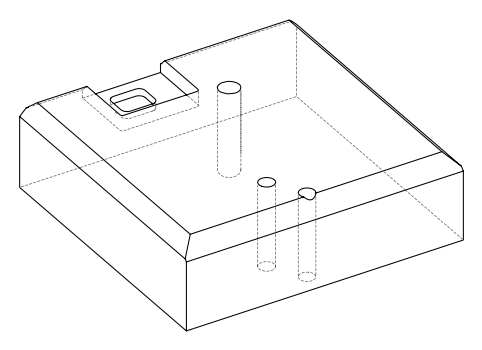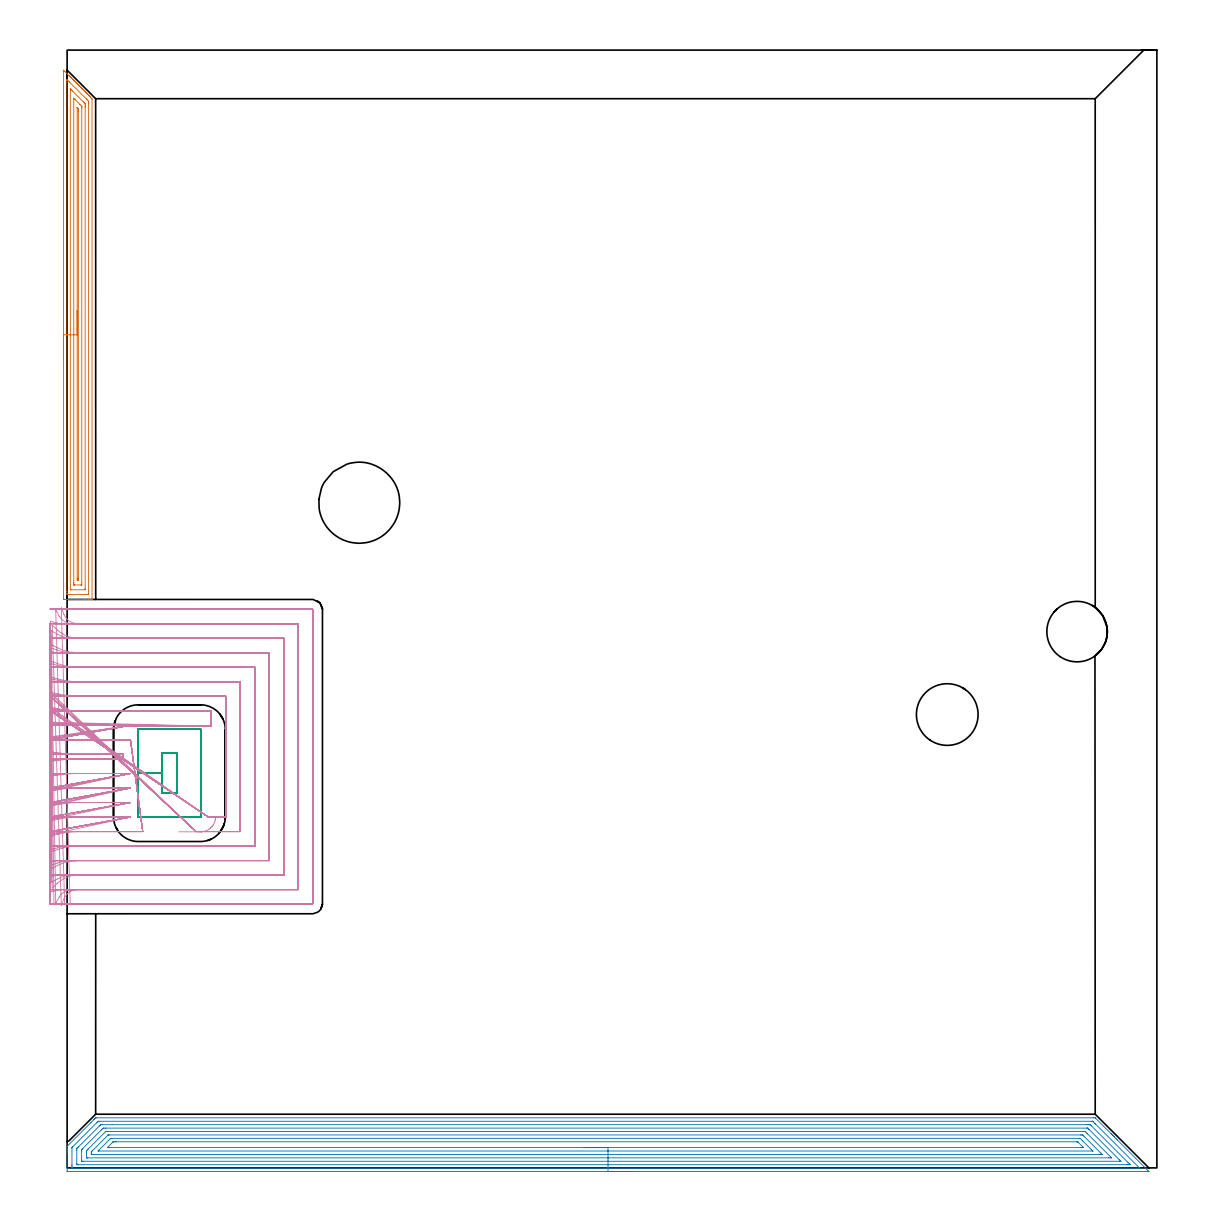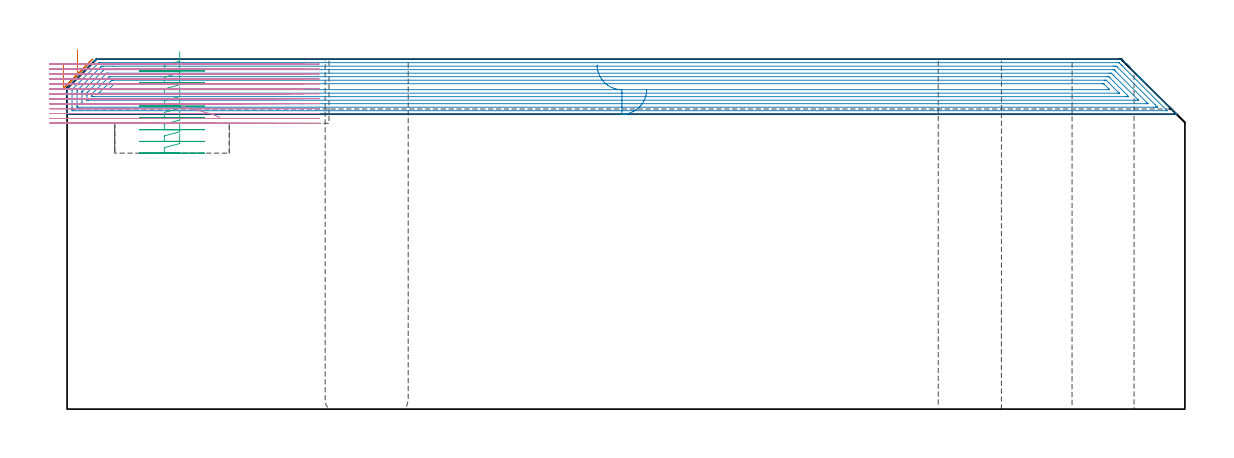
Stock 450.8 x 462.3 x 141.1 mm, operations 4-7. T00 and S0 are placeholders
(PLAN: 18 operations, 12 tool changes, 213.6 min)
(1 AREA_MILL | FG_CHAMFER_SURFACE | UGT0205_001 | 3.74 min | 7455 mm3)
(2 AREA_MILL_1 | FG_CHAMFER_SURFACE_1 | UGT0205_001 | 27.84 min | 90632 mm3)
(3 AREA_MILL_2 | FG_CHAMFER_SURFACE_2 | UGT0205_001 | 35.61 min | 146767 mm3)
(4 AREA_MILL_3 | FG_CHAMFER_SURFACE_3 | UGT0205_001 | 8.71 min | 15145 mm3)
(5 AREA_MILL_4 | FG_CHAMFER_SURFACE_4 | UGT0205_001 | 28.14 min | 105794 mm3)
(6 MILL_RECTANGULAR_POCKET | POCKET_RECTANGULAR_STRAIGHT | UGT0201_104 | Follow Part, ap 5, ae 75% | 3.88 min | 95609 mm3)
(7 MILL_SLOT | SLOT_PARTIAL_RECTANGULAR | NXT0201_009 | Follow Part, ap 2, ae 75% | 92.59 min | 289108 mm3)
(8 MILL_THROUGH_HOLE_FROM_SOLID_MATERIAL | STEP1HOLE_1 | NXT0201_007 | Circular | 9.18 min | 123884 mm3)
(9 SPOT_DRILL | STEP1HOLE | NXT0321_9005460120000 | 0.05 min | 303 mm3)
(10 SPOT_DRILL_1 | STEP1HOLE_2 | NXT0321_9005460120000 | 0.05 min | 55 mm3)
(11 DRILL_BLIND_HOLE_INTO_CENTER | STEP1HOLE | NXT0301_037 | 0.05 min | 269 mm3)
(12 GUN_DRILL_THROUGH_HOLE | STEP1HOLE | UGT0307_002 | 0.63 min | 3651 mm3)
(13 SPADE_DRILL_TO_ENLARGE_THROUGH_HOLE | STEP1HOLE | UGT0306_006 | 0.59 min | 22459 mm3)
(14 DRILL_TO_ENLARGE_THROUGH_HOLE | STEP1HOLE | UGT0301_386 | 0.61 min | 45428 mm3)
(15 DRILL_BLIND_HOLE_INTO_CENTER_1 | STEP1HOLE_2 | NXT0301_037 | 0.05 min | 233 mm3)
(16 GUN_DRILL_THROUGH_HOLE_1 | STEP1HOLE_2 | UGT0307_002 | 0.63 min | 3688 mm3)
(17 SPADE_DRILL_TO_ENLARGE_THROUGH_HOLE_1 | STEP1HOLE_2 | UGT0306_006 | 0.59 min | 22457 mm3)
(18 DRILL_TO_ENLARGE_THROUGH_HOLE_1 | STEP1HOLE_2 | UGT0301_059 | 0.61 min | 42487 mm3)
(TOOL UGT0205_001 | Chamfer Mill 20 x 3 x 45 deg. | D20 FL50 Z2)
(TOOL UGT0201_104 | End Mill 20 mm | D20 FL22 Z2)
(TOOL NXT0201_009 | ENDMILL 8mm [2P460-0800-NA 1630] | D8 FL26 Z6)
(TOOL NXT0201_007 | ENDMILL 25mm [R216.25-25050GCK54P 1620] | D25 R3 FL54 Z5)
(TOOL NXT0321_9005460120000 | NC Spot Drill, 142deg, 12mm, Carbide, Uncoated | D12 PA142 FL30 Z2)
(TOOL NXT0301_037 | Carbide Drill 6.6mm [860.1-0660-033A1-MM 2214] | D6.6 PA140 FL53 Z2)
(TOOL UGT0307_002 | Gun Drill 6 mm | D6 PA130 FL24 Z1)
(TOOL UGT0306_006 | Spade Drill 15.5mm | D15.5 PA132 FL10 Z2)
(TOOL UGT0301_386 | Twist Drill 25.5 mm | D25.5 PA118 FL165 Z2)
(TOOL UGT0301_059 | Twist Drill 25 mm | D25 PA118 FL160 Z2)
(OP 4 AREA_MILL_3)
G17 G21 G94 G90
T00 M6
G54
G17 G0 G90 X-1.5 Y334.55 S1061 M3
G43 Z151.1 H0
Z139.3
G94 G1 Y334.588 Z138.428 F250.
Y334.702 Z137.564
Y334.891 Z136.712
Y335.153 Z135.88
Y335.487 Z135.074
Y335.89 Z134.3
Y336.358 Z133.564
Y336.89 Z132.872
Y337.479 Z132.229
Y338.122 Z131.64
Y338.814 Z131.109
Y339.55 Z130.64
Y340.324 Z130.237
Y341.13 Z129.903
Y341.962 Z129.641
Y342.813 Z129.452
Y343.678 Z129.338
Y344.55 Z129.3
Y453.775
X-1.497 Y453.993
X-1.491 Z129.306
X-1.051 Y453.551 Z129.749
X-0.937 Y453.438 Z129.861
X0.798 Y451.702 Z131.597
X0.842 Y451.659 Z131.639
X0.887 Y451.614 Z131.686
X1.094 Y451.407 Z131.893
X1.139 Y451.363 Z131.936
X1.184 Y451.316 Z131.983
X1.389 Y451.111 Z132.188
X1.435 Y451.066 Z132.232
X1.482 Y451.019 Z132.281
X1.685 Y450.816 Z132.484
X1.732 Y450.77 Z132.529
X1.779 Y450.721 Z132.578
X1.98 Y450.52 Z132.779
X2.028 Y450.473 Z132.825
X2.076 Y450.424 Z132.875
X2.276 Y450.225 Z133.075
X2.325 Y450.177 Z133.122
X2.374 Y450.127 Z133.173
X2.571 Y449.929 Z133.37
X2.621 Y449.88 Z133.418
X2.671 Y449.829 Z133.47
X2.867 Y449.633 Z133.666
X2.918 Y449.584 Z133.715
X2.969 Y449.532 Z133.768
X3.163 Y449.338 Z133.962
X3.214 Y449.287 Z134.011
X3.266 Y449.234 Z134.065
X3.458 Y449.042 Z134.257
X3.511 Y448.991 Z134.307
X3.563 Y448.937 Z134.362
X3.754 Y448.747 Z134.553
X3.807 Y448.694 Z134.604
X3.861 Y448.64 Z134.66
X4.049 Y448.451 Z134.848
X4.104 Y448.398 Z134.9
X4.158 Y448.342 Z134.957
X4.345 Y448.156 Z135.144
X4.4 Y448.101 Z135.197
X4.456 Y448.045 Z135.255
X4.64 Y447.86 Z135.439
X4.697 Y447.805 Z135.493
X4.753 Y447.747 Z135.552
X4.936 Y447.564 Z135.735
X4.993 Y447.508 Z135.79
X5.05 Y447.45 Z135.849
X5.232 Y447.269 Z136.031
X5.289 Y447.212 Z136.086
X5.348 Y447.153 Z136.147
X5.527 Y446.973 Z136.326
X5.586 Y446.916 Z136.383
X5.645 Y446.855 Z136.444
X5.823 Y446.678 Z136.622
X5.882 Y446.619 Z136.679
X5.943 Y446.558 Z136.742
X6.118 Y446.382 Z136.917
X6.179 Y446.323 Z136.976
X6.24 Y446.26 Z137.039
X6.414 Y446.087 Z137.213
X6.475 Y446.026 Z137.272
X6.537 Y445.963 Z137.336
X6.709 Y445.791 Z137.508
X6.772 Y445.73 Z137.568
X6.835 Y445.666 Z137.634
X7.005 Y445.495 Z137.804
X7.068 Y445.433 Z137.865
X7.132 Y445.368 Z137.931
X7.301 Y445.2 Z138.1
X7.365 Y445.137 Z138.161
X7.43 Y445.071 Z138.229
X7.596 Y444.904 Z138.395
X7.661 Y444.84 Z138.458
X7.727 Y444.773 Z138.526
X7.892 Y444.609 Z138.691
X7.958 Y444.544 Z138.754
X8.024 Y444.476 Z138.823
X8.187 Y444.313 Z138.986
X8.254 Y444.247 Z139.051
X8.322 Y444.179 Z139.121
X8.483 Y444.017 Z139.282
X8.551 Y443.951 Z139.347
X8.619 Y443.881 Z139.418
X8.778 Y443.722 Z139.578
X8.847 Y443.654 Z139.644
X8.916 Y443.584 Z139.716
X9.074 Y443.426 Z139.873
X9.144 Y443.358 Z139.94
X9.214 Y443.286 Z140.013
X9.37 Y443.131 Z140.169
X9.44 Y443.061 Z140.237
X9.511 Y442.989 Z140.31
X9.665 Y442.835 Z140.464
X9.737 Y442.765 Z140.533
X10.229 Y442.271 Z141.028
X10.294 Y442.204 Z141.092
X10.3 Y441.799 Z141.1
Y235.256
X10.297 Y235.11 Z141.088
X10.26 Y235.107 Z141.052
X9.907 Y235.1 Z140.706
X9.469 Z140.268
X8.847 Z139.642
X7.647 Z138.444
X7.068 Z137.862
X-0.937 Y235.101 Z129.861
X-1.173 Y235.103 Z129.624
X-1.492 Y235.108 Z129.306
X-1.494 Y235.143 Z129.304
X-1.499 Y235.702 Z129.301
X-1.5 Y236.267 Z129.3
Y344.55
X-0.086 Z130.714
Y448.976
X-0.082 Y449.829 Z130.718
X-0.08 Y449.862 Z130.72
X-0.047 Y450.085 Z130.753
X0.217 Y449.829 Z131.017
X0.842 Y449.208 Z131.642
X1.113 Y448.937 Z131.913
X7.958 Y442.092 Z138.758
X8.249 Y441.799 Z139.049
X8.847 Y441.191 Z139.647
X8.88 Y440.907 Z139.68
X8.883 Y440.872 Z139.683
X8.886 Y440.015 Z139.686
Y238.34
X8.883 Y237.486 Z139.683
X8.882 Y237.452 Z139.682
X8.847 Y237.11 Z139.647
X8.341 Y237.102 Z139.141
X7.958 Y237.101 Z138.758
X7.453 Y237.1 Z138.253
X0.842 Y237.101 Z131.642
X0.335 Y237.103 Z131.135
X-0.047 Y237.11 Z130.753
X-0.081 Y237.486 Z130.719
X-0.083 Y237.523 Z130.717
X-0.086 Y238.378 Z130.714
Y344.55
X1.328 Z132.128
X1.329 Y445.772 Z132.129
X1.331 Y446.26 Z132.131
X1.338 Z132.138
X1.732 Y445.869 Z132.532
X2.233 Y445.368 Z133.033
X6.693 Y440.907 Z137.493
X7.068 Y440.53 Z137.868
X7.324 Y440.269 Z138.124
X7.45 Y440.139 Z138.25
X7.465 Y440.015 Z138.265
X7.469 Y439.614 Z138.269
X7.471 Y439.123 Z138.271
Y438.719
Y239.759
X7.469 Y239.271 Z138.269
X7.467 Y239.17 Z138.267
X7.465 Y239.124 Z138.265
X7.454 Y239.11 Z138.254
X7.408 Y239.107 Z138.208
X7.237 Y239.101 Z138.037
X1.562 Y239.1 Z132.362
X1.448 Y239.102 Z132.248
X1.358 Y239.107 Z132.158
X1.334 Y239.11 Z132.134
X1.332 Y239.114 Z132.132
X1.33 Y239.136 Z132.13
X1.329 Y239.271 Z132.129
X1.328 Y344.55 Z132.128
X2.743 Z133.543
Y442.118
X2.745 Y442.278 Z133.545
X2.747 Y442.357 Z133.547
X2.749 Y442.383 Z133.549
X2.765 Y442.374 Z133.565
X3.351 Y441.799 Z134.151
X5.289 Y439.862 Z136.089
X6.023 Y439.123 Z136.823
X6.046 Y439.093 Z136.846
X6.05 Y439.073 Z136.85
X6.054 Y439.026 Z136.854
X6.056 Y438.93 Z136.856
X6.057 Y438.738 Z136.857
Y438.353
Y241.947
X6.054 Y241.18 Z136.854
X6.051 Y241.127 Z136.851
X6.049 Y241.11 Z136.849
X6.028 Y241.108 Z136.828
X5.923 Y241.104 Z136.723
X5.712 Y241.101 Z136.512
X3.07 Z133.87
X2.872 Y241.103 Z133.672
X2.774 Y241.107 Z133.574
X2.753 Y241.11 Z133.553
X2.749 Y241.121 Z133.549
X2.748 Y241.158 Z133.548
X2.743 Y241.825 Z133.543
Y241.947
Y344.55
X4.157 Z134.957
Y438.474
X4.158 Y438.509 Z134.958
X4.159 Y438.529 Z134.959
X4.186 Y438.507 Z134.986
X4.329 Y438.371 Z135.129
X4.4 Y438.301 Z135.2
X4.47 Y438.231 Z135.27
X4.54 Y438.153 Z135.34
X4.636 Y438.043 Z135.436
X4.638 Y437.992 Z135.438
X4.642 Y437.339 Z135.442
X4.643 Y437.095 Z135.443
X4.642 Y243.732 Z135.442
X4.641 Y243.49 Z135.441
X4.636 Y243.245 Z135.436
X4.63 Y243.11 Z135.43
X4.557 Y243.107 Z135.357
X4.4 Y243.106 Z135.2
X4.191 Y243.11 Z134.991
X4.164 Y243.117 Z134.964
X4.161 Y243.195 Z134.961
X4.159 Y243.325 Z134.959
X4.157 Y243.976 Z134.957
Y344.55
Y345.422 Z134.995
Y346.286 Z135.109
Y347.138 Z135.298
Y347.97 Z135.56
Y348.776 Z135.894
Y349.55 Z136.297
Y350.286 Z136.765
Y350.978 Z137.296
Y351.621 Z137.886
Y352.21 Z138.529
Y352.741 Z139.221
Y353.21 Z139.957
Y353.613 Z140.731
Y353.947 Z141.537
Y354.209 Z142.369
Y354.398 Z143.22
Y354.512 Z144.085
Y354.55 Z144.957
G0 Z151.1
M5
M2
(OP 5 AREA_MILL_4)
G17 G21 G94 G90
T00 M6
G54
G17 G0 G90 X233.7 Y-1.5 S1061 M3
G43 Z151.1 H0
Z128.9
G94 G1 X233.662 Z128.028 F250.
X233.548 Z127.164
X233.359 Z126.312
X233.097 Z125.48
X232.763 Z124.674
X232.36 Z123.9
X231.891 Z123.164
X231.36 Z122.472
X230.771 Z121.829
X230.128 Z121.24
X229.436 Z120.708
X228.7 Z120.24
X227.926 Z119.837
X227.12 Z119.503
X226.288 Z119.241
X225.436 Z119.052
X224.571 Z118.938
X223.7 Z118.9
X0.628
X0.226 Y-1.497 Z118.902
X0.01 Y-1.492 Z118.906
X0. Y-1.273 Z119.124
Y6.063 Z126.458
Y6.589 Z126.986
Y6.947 Z127.343
Y7.473 Z127.869
Y7.832 Z128.226
Y8.716 Z129.114
X0.002 Y8.891 Z129.288
X0.032 Y8.933 Z129.331
X9.806 Y18.707 Z139.106
X11.014 Y19.916 Z140.313
X11.059 Y19.959 Z140.358
X11.264 Y20.164 Z140.563
X11.309 Y20.21 Z140.607
X11.357 Y20.258 Z140.656
X11.752 Y20.652 Z141.05
X11.765 Y20.665 Z141.059
X11.805 Y20.7 Z141.081
X12.251 Z141.1
X424.42
X425.196 Y20.695 Z141.091
X425.245 Y20.656 Z141.055
X431.744 Y14.157 Z134.555
X431.881 Y14.021 Z134.417
X432.019 Y13.882 Z134.279
X432.181 Y13.72 Z134.118
X432.323 Y13.579 Z133.974
X432.466 Y13.435 Z133.832
X432.619 Y13.283 Z133.68
X432.765 Y13.137 Z133.532
X432.914 Y12.988 Z133.385
X433.056 Y12.845 Z133.243
X433.208 Y12.695 Z133.09
X433.659 Y12.241 Z132.641
X433.957 Y11.944 Z132.343
X434.091 Y11.81 Z132.207
X434.471 Y11.429 Z131.829
X446.912 Y-1.01 Z119.386
X447.308 Y-1.408 Z118.992
X447.368 Y-1.468 Z118.932
X447.398 Y-1.499 Z118.899
X447.368 Y-1.5 Z118.9
X223.7
Y-0.086 Z120.314
X2.375 Y-0.085 Z120.315
X2.018 Y-0.079 Z120.321
X2.01 Y0.036 Z120.436
X2.003 Y0.283 Z120.683
X2.001 Y0.758 Z121.158
X2. Y1.17 Z121.57
Y8.243 Z128.643
X2.002 Y8.361 Z128.761
X2.006 Y8.42 Z128.82
X2.01 Y8.448 Z128.848
X2.027 Y8.467 Z128.867
X2.267 Y8.716 Z129.116
X2.341 Y8.791 Z129.191
X12.251 Y18.701 Z139.101
X12.567 Y19.014 Z139.414
X12.763 Y19.205 Z139.605
X12.833 Y19.272 Z139.672
X12.933 Y19.279 Z139.679
X13.145 Y19.285 Z139.685
X13.186
X423.567 Y19.286 Z139.686
X423.993 Y19.283 Z139.683
X424.099 Y19.281 Z139.681
X424.148 Y19.279 Z139.679
X424.213 Y19.226 Z139.626
X424.42 Y19.027 Z139.427
X425.008 Y18.442 Z138.842
X425.314 Y18.137 Z138.537
X443.195 Y0.254 Z120.654
X443.415 Y0.031 Z120.431
X443.51 Y-0.07 Z120.33
X443.518 Y-0.08 Z120.32
X443.51 Y-0.081 Z120.319
X443.466 Y-0.084 Z120.316
X443.376 Y-0.085 Z120.315
X443.195 Y-0.086 Z120.314
X223.7
Y1.328 Z121.728
X4.521 Y1.329 Z121.729
X4.204 Y1.33 Z121.73
X4.099 Y1.332 Z121.732
X4.023 Y1.335 Z121.735
X4.01 Y1.441 Z121.841
X4.005 Y1.642 Z122.042
X4.001 Y1.844 Z122.244
Y7.148 Z127.548
X4.01 Y7.832 Z128.232
X4.023 Y8.011 Z128.411
X4.204 Y8.202 Z128.602
X4.462 Y8.462 Z128.862
X4.715 Y8.716 Z129.116
X13.353 Y17.353 Z137.753
X13.561 Y17.558 Z137.958
X13.803 Y17.792 Z138.192
X13.886 Y17.864 Z138.264
X14.039 Y17.866 Z138.266
X14.617 Y17.87 Z138.27
X18.681 Y17.871 Z138.271
X421.738
X422.315 Y17.87 Z138.27
X422.632 Y17.868 Z138.268
X422.948 Y17.864 Z138.264
X423.136 Y17.853 Z138.253
X423.526 Y17.475 Z137.875
X438.725 Y2.276 Z122.676
X439.355 Y1.642 Z122.042
X439.619 Y1.372 Z121.772
X439.643 Y1.335 Z121.735
X439.619 Y1.334 Z121.734
X439.041 Y1.33 Z121.73
X438.725 Y1.329 Z121.729
X438.148 Y1.328 Z121.728
X223.7
Y2.743 Z123.143
X6.887
X6.666 Y2.744 Z123.144
X6.128 Y2.75 Z123.15
X6.01 Y2.761 Z123.161
X6.006 Y2.971 Z123.371
X6. Y3.403 Z123.803
Y6.94 Z127.34
X6.004 Y7.386 Z127.786
X6.007 Y7.495 Z127.895
X6.01 Y7.548 Z127.948
X6.038 Y7.579 Z127.979
X6.139 Y7.687 Z128.087
X6.281 Y7.832 Z128.232
X14.139 Y15.69 Z136.09
X14.24 Y15.789 Z136.189
X14.59 Y16.129 Z136.529
X14.933 Y16.45 Z136.85
X15.156 Y16.453 Z136.853
X15.827 Y16.457 Z136.857
X16.046
X421.738
X421.958 Y16.455 Z136.855
X422.04 Y16.453 Z136.853
X422.078 Y16.451 Z136.851
X422.214 Y16.326 Z136.726
X422.496 Y16.052 Z136.452
X422.632 Y15.92 Z136.32
X435.141 Y3.411 Z123.811
X435.575 Y2.97 Z123.37
X435.78 Y2.759 Z123.159
X435.788 Y2.748 Z123.148
X435.778 Y2.747 Z123.147
X435.741 Y2.744 Z123.144
X435.689 Y2.743 Z123.143
X435.149
X223.7
Y4.157 Z124.557
X8.535
X8.256 Y4.159 Z124.559
X8.07 Y4.162 Z124.562
X8.01 Y4.164 Z124.564
X8.007 Y4.173 Z124.573
X8.004 Y4.2 Z124.6
X8.002 Y4.295 Z124.695
X8. Y6.063 Z126.463
X8.003 Y6.728 Z127.128
X8.01 Y6.947 Z127.347
X8.02 Y7.11 Z127.51
X8.125 Y7.22 Z127.62
X8.26 Y7.358 Z127.758
X8.675 Y7.777 Z128.177
X15.827 Y14.929 Z135.329
X15.931 Y15.021 Z135.421
X15.95 Y15.036 Z135.436
X15.97 Y15.039 Z135.439
X16.016 Y15.041 Z135.441
X16.205 Y15.043 Z135.443
X16.582
X419.949
X420.705 Y15.042 Z135.442
X420.843 Y15.04 Z135.44
X420.982 Y15.036 Z135.436
X421.06 Y15.03 Z135.43
X421.104 Y14.99 Z135.39
X421.193 Y14.905 Z135.305
X421.738 Y14.364 Z134.764
X422.081 Y14.021 Z134.421
X431.572 Y4.529 Z124.929
X431.804 Y4.295 Z124.695
X431.879 Y4.215 Z124.615
X431.925 Y4.164 Z124.564
X431.851 Y4.161 Z124.561
X431.711 Y4.158 Z124.558
X431.572 Y4.157 Z124.557
X430.818
X223.7
Y5.571 Z125.971
X10.96
X10.463 Y5.573 Z125.973
X10.06 Y5.577 Z125.977
X10.01 Y5.58 Z125.98
X10.004 Y5.633 Z126.033
X10.002 Y6.063 Z126.463
X10.004 Y6.517 Z126.917
X10.01 Y6.627 Z127.027
X10.027 Y6.667 Z127.067
X10.061 Y6.704 Z127.104
X10.296 Y6.947 Z127.347
X16.722 Y13.373 Z133.773
X16.945 Y13.588 Z133.988
X16.978 Y13.618 Z134.018
X17.02 Y13.622 Z134.022
X17.122 Y13.625 Z134.025
X17.616 Y13.628 Z134.028
X419.055
X419.453 Y13.627 Z134.027
X419.949 Y13.623 Z134.023
X420.015 Y13.622 Z134.022
X420.085 Y13.557 Z133.957
X420.231 Y13.417 Z133.817
X420.515 Y13.137 Z133.537
X427.588 Y6.063 Z126.463
X427.996 Y5.651 Z126.051
X428.061 Y5.58 Z125.98
X427.996 Y5.578 Z125.978
X427.597 Y5.573 Z125.973
X427.102 Y5.572 Z125.972
X426.706 Y5.571 Z125.971
X223.7
Y6.985 Z127.385
X13.106 Y6.986 Z127.386
X12.818 Y6.992 Z127.392
X12.843 Y7.033 Z127.433
X12.947 Y7.144 Z127.544
X13.057 Y7.258 Z127.658
X17.616 Y11.818 Z132.218
X17.835 Y12.035 Z132.435
X17.934 Y12.13 Z132.53
X17.996 Y12.187 Z132.587
X18.032 Y12.208 Z132.608
X18.548 Y12.215 Z132.615
X418.2
X418.627 Y12.213 Z132.613
X418.841 Y12.21 Z132.61
X418.946 Y12.208 Z132.608
X418.997 Y12.194 Z132.594
X419.055 Y12.142 Z132.542
X419.834 Y11.368 Z131.768
X419.949 Y11.254 Z131.654
X423.526 Y7.677 Z128.077
X424.13 Y7.07 Z127.47
X424.201 Y6.996 Z127.396
X424.205 Y6.989 Z127.389
X424.204 Y6.988 Z127.388
X424.18 Y6.986 Z127.386
X424.13
X223.7 Y6.985 Z127.385
Y8.4 Z128.8
X17.616
X17.04 Y8.401 Z128.801
X16.778 Y8.405 Z128.805
X16.722 Y8.407 Z128.807
X16.676 Y8.419 Z128.819
X16.697 Y8.445 Z128.845
X16.722 Y8.473 Z128.873
X18.731 Y10.484 Z130.884
X18.956 Y10.705 Z131.105
X19.023 Y10.768 Z131.168
X19.048 Y10.79 Z131.19
X19.091 Y10.794 Z131.194
X19.404 Y10.797 Z131.197
X19.979 Y10.8 Z131.2
X20.298
X417.267
X417.843 Y10.799 Z131.199
X417.92 Y10.796 Z131.196
X417.937 Y10.794 Z131.194
X417.968 Y10.773 Z131.173
X418.047 Y10.701 Z131.101
X418.161 Y10.592 Z130.992
X420.037 Y8.716 Z129.116
X420.122 Y8.628 Z129.028
X420.283 Y8.458 Z128.858
X420.327 Y8.405 Z128.805
X420.314 Y8.403 Z128.803
X420.267 Y8.401 Z128.801
X419.949 Y8.4 Z128.8
X419.375
X223.7
X222.828 Z128.838
X221.963 Z128.951
X221.112 Z129.14
X220.28 Z129.403
X219.474 Z129.736
X218.7 Z130.139
X217.964 Z130.608
X217.272 Z131.139
X216.629 Z131.728
X216.039 Z132.372
X215.508 Z133.064
X215.04 Z133.8
X214.637 Z134.573
X214.303 Z135.379
X214.041 Z136.211
X213.852 Z137.063
X213.738 Z137.928
X213.7 Z138.8
G0 Z151.1
M5
M2
(OP 6 MILL_RECTANGULAR_POCKET)
G17 G21 G94 G90
T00 M6
G54
G17 G0 G90 X45.4 Y157.073 S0 M3
G43 Z151.1 H0
Z144.1
G94 G1 Y171.5 Z140.234 F250.
X39.2 Z138.573
Y163.25 Z136.362
Y155. F500.
X45.4
Y171.5
X39.2
Y163.25
X29.2
Y145.2
G3 X29.4 Y145. R0.2
G1 X55.2
G3 X55.4 Y145.2 R0.2
G1 Y181.3
G3 X55.2 Y181.5 R0.2
G1 X29.4
G3 X29.2 Y181.3 R0.2
G1 Y163.25
Y162.25
G0 X45.4 Y157.073 Z139.362
G1 Y171.5 Z135.497 F250.
X39.2 Z133.836
Y163.25 Z131.625
Y155. F500.
X45.4
Y171.5
X39.2
Y163.25
X29.2
Y145.2
G3 X29.4 Y145. R0.2
G1 X55.2
G3 X55.4 Y145.2 R0.2
G1 Y181.3
G3 X55.2 Y181.5 R0.2
G1 X29.4
G3 X29.2 Y181.3 R0.2
G1 Y163.25
Y162.25
G0 X45.4 Y157.073 Z134.625
G1 Y171.5 Z130.759 F250.
X39.2 Z129.098
Y163.25 Z126.887
Y155. F500.
X45.4
Y171.5
X39.2
Y163.25
X29.2
Y145.2
G3 X29.4 Y145. R0.2
G1 X55.2
G3 X55.4 Y145.2 R0.2
G1 Y181.3
G3 X55.2 Y181.5 R0.2
G1 X29.4
G3 X29.2 Y181.3 R0.2
G1 Y163.25
Y162.25
G0 X45.4 Y157.073 Z129.887
G1 Y171.5 Z126.022 F250.
X39.2 Z124.361
Y163.25 Z122.15
Y155. F500.
X45.4
Y171.5
X39.2
Y163.25
X29.2
Y145.2
G3 X29.4 Y145. R0.2
G1 X55.2
G3 X55.4 Y145.2 R0.2
G1 Y181.3
G3 X55.2 Y181.5 R0.2
G1 X29.4
G3 X29.2 Y181.3 R0.2
G1 Y163.25
Y162.25
G0 X45.4 Y157.073 Z125.15
G1 Y171.5 Z121.284 F250.
X39.2 Z119.623
Y163.25 Z117.412
Y155. F500.
X45.4
Y171.5
X39.2
Y163.25
X29.2
Y145.2
G3 X29.4 Y145. R0.2
G1 X55.2
G3 X55.4 Y145.2 R0.2
G1 Y181.3
G3 X55.2 Y181.5 R0.2
G1 X29.4
G3 X29.2 Y181.3 R0.2
G1 Y163.25
Y162.25
G0 X45.4 Y157.073 Z120.412
G1 Y171.5 Z116.547 F250.
X39.2 Z114.886
Y163.25 Z112.675
Y155. F500.
X45.4
Y171.5
X39.2
Y163.25
X29.2
Y145.2
G3 X29.4 Y145. R0.2
G1 X55.2
G3 X55.4 Y145.2 R0.2
G1 Y181.3
G3 X55.2 Y181.5 R0.2
G1 X29.4
G3 X29.2 Y181.3 R0.2
G1 Y163.25
Y162.25
G0 X45.4 Y157.073 Z115.675
G1 Y171.5 Z111.809 F250.
X39.2 Z110.148
Y163.25 Z107.937
Y155. F500.
X45.4
Y171.5
X39.2
Y163.25
X29.2
Y145.2
G3 X29.4 Y145. R0.2
G1 X55.2
G3 X55.4 Y145.2 R0.2
G1 Y181.3
G3 X55.2 Y181.5 R0.2
G1 X29.4
G3 X29.2 Y181.3 R0.2
G1 Y163.25
Y162.25
G0 X45.4 Y157.073 Z110.937
G1 Y171.5 Z107.072 F250.
X39.2 Z105.411
Y163.25 Z103.2
Y155. F500.
X45.4
Y171.5
X39.2
Y163.25
X29.2
Y145.2
G3 X29.4 Y145. R0.2
G1 X55.2
G3 X55.4 Y145.2 R0.2
G1 Y181.3
G3 X55.2 Y181.5 R0.2
G1 X29.4
G3 X29.2 Y181.3 R0.2
G1 Y163.25
Y162.25
G0 Z151.1
M5
M2
(OP 7 MILL_SLOT)
G17 G21 G94 G90
T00 M6
G54
G17 G0 G90 X-6.971 Y168.113 S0 M3
G43 Z151.1 H1
Z139.108
G94 G1 X-4. Y168.527 F250.
G2 X4.273 Y169.1 R60. F500.
G1 X23.2
Y171.1
X4.27
G2 X-4. Y171.673 R60.
G1 X-6.971 Y172.086 F250.
X-6.965 Y162.003
X-4. Y162.463
G2 X4.273 Y163.1 R54. F500.
G1 X23.2
X26.2 F250.
X-6.955 Y155.865 F500.
X-4. Y156.382 F250.
G2 X4.273 Y157.1 R48. F500.
G1 X23.2
X26.2 F250.
X-6.941 Y149.686 F500.
X-4. Y150.277 F250.
G2 X4.273 Y151.1 R42. F500.
G1 X23.2
X26.2 F250.
G0 Z151.1
X-6.92 Y143.447
Z139.108
G1 X-4. Y144.137
G2 X4.273 Y145.1 R36. F500.
G1 X23.19
X26.19 F250.
G0 Z151.1
X-6.884 Y137.11
Z139.108
G1 X-4. Y137.937
G2 X4.273 Y139.1 R30. F500.
G1 X28.265
X31.265 F250.
X26.2 Y177.1 F500.
X23.2 F250.
X4.27 F500.
G2 X-4. Y177.737 R54.
G1 X-6.965 Y178.197 F250.
X26.464 Y183.1 F500.
X23.464 F250.
X4.27 F500.
G2 X-4. Y183.818 R48.
G1 X-6.955 Y184.335 F250.
X59.6 Y182.686 F500.
Y185.686 F250.
Y189.1 F500.
X4.27
G2 X-4. Y189.922 R42.
G1 X-6.941 Y190.513 F250.
X58.413 Y145.1 F500.
X61.413 F250.
X65.6 F500.
Y195.1
X4.27
G2 X-4. Y196.063 R36.
G1 X-6.92 Y196.752 F250.
X53.337 Y139.1 F500.
X56.337 F250.
X71.6 F500.
Y201.1
X4.27
G2 X-4. Y202.262 R30.
G1 X-6.884 Y203.089 F250.
X-6.816 Y130.595
X-4. Y131.629
G2 X4.273 Y133.1 R24. F500.
G1 X77.6
Y207.1
X4.27
G2 X-4. Y208.57 R24.
G1 X-6.816 Y209.604 F250.
X-6.664 Y123.708
X-4. Y125.086
G2 X4.273 Y127.1 R18. F500.
G1 X83.6
Y213.1
X4.27
G2 X-4. Y215.112 R18.
G1 X-6.665 Y216.491 F250.
X-6.173 Y115.725
X-4. Y117.793
G2 X4.273 Y121.1 R12. F500.
G1 X89.6
Y219.1
X4.27
G2 X-4. Y222.405 R12.
G1 X-6.174 Y224.472 F250.
X-2.411 Y108.53 F500.
X-1.302 Y111.318 F250.
G2 X4.273 Y115.1 R6. F500.
G1 X95.6
Y225.1
X4.27
G2 X-1.305 Y228.882 R6.
G1 X-2.414 Y231.67 F250.
X1.273 Y109.1 F500.
X4.273 F250.
X101.3 F500.
G3 X101.6 Y109.4 R0.3
G1 Y230.8
G3 X101.3 Y231.1 R0.3
G1 X4.27
X1.27 F250.
G0 Z151.1
X-6.985 Y168.502
Z137.115
G1 X-4. Y168.801
G2 X1.983 Y169.1 R60. F500.
G1 X23.2
Y171.1
X1.973
G2 X-4. Y171.398 R60.
G1 X-6.985 Y171.697 F250.
X-6.982 Y162.435
X-4. Y162.768
G2 X1.983 Y163.1 R54. F500.
G1 X23.2
X26.2 F250.
X-6.977 Y156.352 F500.
X-4. Y156.726 F250.
G2 X1.983 Y157.1 R48. F500.
G1 X23.2
X26.2 F250.
X-6.969 Y150.244 F500.
X-4. Y150.672 F250.
G2 X1.983 Y151.1 R42. F500.
G1 X23.2
X26.2 F250.
X-6.958 Y144.101 F500.
X-4. Y144.599 F250.
G2 X1.983 Y145.1 R36. F500.
G1 X23.19
X26.19 F250.
X-6.94 Y137.899 F500.
X-4. Y138.497 F250.
G2 X1.983 Y139.1 R30. F500.
G1 X28.265
X31.265 F250.
X26.2 Y177.1 F500.
X23.2 F250.
X1.973 F500.
G2 X-4. Y177.431 R54.
G1 X-6.982 Y177.763 F250.
X26.464 Y183.1 F500.
X23.464 F250.
X1.973 F500.
G2 X-4. Y183.473 R48.
G1 X-6.977 Y183.846 F250.
X59.6 Y182.686 F500.
Y185.686 F250.
Y189.1 F500.
X1.973
G2 X-4. Y189.527 R42.
G1 X-6.97 Y189.953 F250.
X58.413 Y145.1 F500.
X61.413 F250.
X65.6 F500.
Y195.1
X1.973
G2 X-4. Y195.599 R36.
G1 X-6.958 Y196.097 F250.
X53.337 Y139.1 F500.
X56.337 F250.
X71.6 F500.
Y201.1
X1.973
G2 X-4. Y201.701 R30.
G1 X-6.94 Y202.298 F250.
X-6.905 Y131.595
X-4. Y132.342
G2 X1.983 Y133.1 R24. F500.
G1 X77.6
Y207.1
X1.973
G2 X-4. Y207.855 R24.
G1 X-6.906 Y208.602 F250.
X-6.829 Y125.08
X-4. Y126.077
G2 X1.983 Y127.1 R18. F500.
G1 X83.6
Y213.1
X1.973
G2 X-4. Y214.12 R18.
G1 X-6.83 Y215.115 F250.
X-6.601 Y118.007
X-4. Y119.502
G2 X1.983 Y121.1 R12. F500.
G1 X89.6
Y219.1
X1.973
G2 X-4. Y220.692 R12.
G1 X-6.602 Y222.185 F250.
X-4.72 Y109.368
X-3.273 Y111.995
G2 X1.983 Y115.1 R6. F500.
G1 X95.6
Y225.1
X1.973
G2 X-3.28 Y228.199 R6.
G1 X-4.73 Y230.825 F250.
X-1.017 Y109.1 F500.
X1.983 F250.
X101.3 F500.
G3 X101.6 Y109.4 R0.3
G1 Y230.8
G3 X101.3 Y231.1 R0.3
G1 X1.973
X-1.027 F250.
G0 Z151.1
X-6.999 Y169.003
Z135.123
G1 X-4. Y169.08
G2 X-2.453 Y169.1 R60. F500.
G1 X23.2
Y171.1
X-2.456
G2 X-4. Y171.12 R60.
G1 X-6.999 Y171.197 F250.
Y162.992
X-4. Y163.078
G2 X-2.453 Y163.1 R54. F500.
G1 X23.2
X26.2 F250.
X-6.998 Y156.978 F500.
X-4. Y157.075 F250.
G2 X-2.453 Y157.1 R48. F500.
G1 X23.2
X26.2 F250.
X-6.998 Y150.961 F500.
X-4. Y151.071 F250.
G2 X-2.453 Y151.1 R42. F500.
G1 X23.2
X26.2 F250.
X-6.997 Y144.938 F500.
X-4. Y145.067 F250.
G2 X-2.453 Y145.1 R36. F500.
G1 X23.19
X26.19 F250.
X-6.996 Y138.905 F500.
X-4. Y139.06 F250.
G2 X-2.453 Y139.1 R30. F500.
G1 X28.265
X31.265 F250.
X26.2 Y177.1 F500.
X23.2 F250.
X-2.456 F500.
G2 X-4. Y177.122 R54.
G1 X-6.999 Y177.208 F250.
X26.464 Y183.1 F500.
X23.464 F250.
X-2.456 F500.
G2 X-4. Y183.125 R48.
G1 X-6.998 Y183.221 F250.
X59.6 Y182.686 F500.
Y185.686 F250.
Y189.1 F500.
X-2.456
G2 X-4. Y189.128 R42.
G1 X-6.998 Y189.239 F250.
X58.413 Y145.1 F500.
X61.413 F250.
X65.6 F500.
Y195.1
X-2.456
G2 X-4. Y195.133 R36.
G1 X-6.997 Y195.262 F250.
X53.337 Y139.1 F500.
X56.337 F250.
X71.6 F500.
Y201.1
X-2.456
G2 X-4. Y201.14 R30.
G1 X-6.996 Y201.294 F250.
X-6.994 Y132.857
X-4. Y133.05
G2 X-2.453 Y133.1 R24. F500.
G1 X77.6
Y207.1
X-2.456
G2 X-4. Y207.15 R24.
G1 X-6.994 Y207.343 F250.
X-6.989 Y126.776
X-4. Y127.033
G2 X-2.453 Y127.1 R18. F500.
G1 X83.6
Y213.1
X-2.456
G2 X-4. Y213.166 R18.
G1 X-6.989 Y213.424 F250.
X-6.975 Y120.613
X-4. Y121.
G2 X-2.453 Y121.1 R12. F500.
G1 X89.6
Y219.1
X-2.456
G2 X-4. Y219.2 R12.
G1 X-6.975 Y219.586 F250.
X-6.899 Y114.124
X-4. Y114.897
G2 X-2.453 Y115.1 R6. F500.
G1 X95.6
Y225.1
X-2.456
G2 X-4. Y225.302 R6.
G1 X-6.899 Y226.074 F250.
X-5.453 Y109.1
X-2.453
X101.3 F500.
G3 X101.6 Y109.4 R0.3
G1 Y230.8
G3 X101.3 Y231.1 R0.3
G1 X-2.456
X-5.456 F250.
G0 X-7. Y169.092 Z133.131
G1 X-4. Y169.1
X-3.838 F500.
X23.2
Y171.1
X-3.834
X-4.
X-7. Y171.109 F250.
Y163.091
X-4. Y163.1
X-3.838 F500.
X23.2
X26.2 F250.
X-7. Y157.09 F500.
X-4. Y157.1 F250.
X-3.838 F500.
X23.2
X26.2 F250.
X-7. Y151.088 F500.
X-4. Y151.1 F250.
X-3.838 F500.
X23.2
X26.2 F250.
X-7. Y145.086 F500.
X-4. Y145.1 F250.
X-3.838 F500.
X23.19
X26.19 F250.
X-7. Y139.083 F500.
X-4. Y139.1 F250.
X-3.838 F500.
X28.265
X31.265 F250.
X26.2 Y177.1 F500.
X23.2 F250.
X-3.834 F500.
X-4.
X-7. Y177.11 F250.
X26.464 Y183.1 F500.
X23.464 F250.
X-3.834 F500.
X-4.
X-7. Y183.111 F250.
X59.6 Y182.686 F500.
Y185.686 F250.
Y189.1 F500.
X-3.834
X-4.
X-7. Y189.112 F250.
X58.413 Y145.1 F500.
X61.413 F250.
X65.6 F500.
Y195.1
X-3.834
X-4.
X-7. Y195.114 F250.
X53.337 Y139.1 F500.
X56.337 F250.
X71.6 F500.
Y201.1
X-3.834
X-4.
X-7. Y201.117 F250.
Y133.079
X-4. Y133.099
X-3.838 Y133.1 F500.
X77.6
Y207.1
X-3.834
X-4. Y207.101
X-7. Y207.121 F250.
Y127.072
X-4. Y127.099
X-3.838 Y127.1 F500.
X83.6
Y213.1
X-3.834
X-4. Y213.101
X-7. Y213.129 F250.
Y121.058
X-4. Y121.099
X-3.838 Y121.1 F500.
X89.6
Y219.1
X-3.834
X-4. Y219.101
X-7. Y219.143 F250.
X-6.999 Y115.017
X-4. Y115.098
X-3.838 Y115.1 F500.
X95.6
Y225.1
X-3.834
X-4. Y225.102
X-6.999 Y225.186 F250.
X-6.838 Y109.1
X-3.838
X101.3 F500.
G3 X101.6 Y109.4 R0.3
G1 Y230.8
G3 X101.3 Y231.1 R0.3
G1 X-3.834
X-6.834 F250.
G0 X-7. Y169.1 Z131.138
G1 X-4.
X23.2 F500.
Y171.1
X-4.
X-7. F250.
Y163.1
X-4.
X23.2 F500.
X26.2 F250.
X-7. Y157.1 F500.
X-4. F250.
X23.2 F500.
X26.2 F250.
X-7. Y151.1 F500.
X-4. F250.
X23.2 F500.
X26.2 F250.
X-7. Y145.1 F500.
X-4. F250.
X23.19 F500.
X26.19 F250.
X-7. Y139.1 F500.
X-4. F250.
X28.265 F500.
X31.265 F250.
X26.2 Y177.1 F500.
X23.2 F250.
X-4. F500.
X-7. F250.
X26.464 Y183.1 F500.
X23.464 F250.
X-4. F500.
X-7. F250.
X59.6 Y182.686 F500.
Y185.686 F250.
Y189.1 F500.
X-4.
X-7. F250.
X58.413 Y145.1 F500.
X61.413 F250.
X65.6 F500.
Y195.1
X-4.
X-7. F250.
X53.337 Y139.1 F500.
X56.337 F250.
X71.6 F500.
Y201.1
X-4.
X-7. F250.
Y133.1
X-4.
X77.6 F500.
Y207.1
X-4.
X-7. F250.
Y127.1
X-4.
X83.6 F500.
Y213.1
X-4.
X-7. F250.
Y121.1
X-4.
X89.6 F500.
Y219.1
X-4.
X-7. F250.
Y115.1
X-4.
X95.6 F500.
Y225.1
X-4.
X-7. F250.
Y109.1
X-4.
X101.3 F500.
G3 X101.6 Y109.4 R0.3
G1 Y230.8
G3 X101.3 Y231.1 R0.3
G1 X-4.
X-7. F250.
G0 Y169.1 Z129.146
G1 X-4.
X23.2 F500.
Y171.1
X-4.
X-7. F250.
Y163.1
X-4.
X23.2 F500.
X26.2 F250.
X-7. Y157.1 F500.
X-4. F250.
X23.2 F500.
X26.2 F250.
X-7. Y151.1 F500.
X-4. F250.
X23.2 F500.
X26.2 F250.
X-7. Y145.1 F500.
X-4. F250.
X23.19 F500.
X26.19 F250.
X-7. Y139.1 F500.
X-4. F250.
X28.265 F500.
X31.265 F250.
X26.2 Y177.1 F500.
X23.2 F250.
X-4. F500.
X-7. F250.
X26.464 Y183.1 F500.
X23.464 F250.
X-4. F500.
X-7. F250.
X59.6 Y182.686 F500.
Y185.686 F250.
Y189.1 F500.
X-4.
X-7. F250.
X58.413 Y145.1 F500.
X61.413 F250.
X65.6 F500.
Y195.1
X-4.
X-7. F250.
X53.337 Y139.1 F500.
X56.337 F250.
X71.6 F500.
Y201.1
X-4.
X-7. F250.
Y133.1
X-4.
X77.6 F500.
Y207.1
X-4.
X-7. F250.
Y127.1
X-4.
X83.6 F500.
Y213.1
X-4.
X-7. F250.
Y121.1
X-4.
X89.6 F500.
Y219.1
X-4.
X-7. F250.
Y115.1
X-4.
X95.6 F500.
Y225.1
X-4.
X-7. F250.
Y109.1
X-4.
X101.3 F500.
G3 X101.6 Y109.4 R0.3
G1 Y230.8
G3 X101.3 Y231.1 R0.3
G1 X-4.
X-7. F250.
G0 Y169.1 Z127.154
G1 X-4.
X23.2 F500.
Y171.1
X-4.
X-7. F250.
Y163.1
X-4.
X23.2 F500.
X26.2 F250.
X-7. Y157.1 F500.
X-4. F250.
X23.2 F500.
X26.2 F250.
X-7. Y151.1 F500.
X-4. F250.
X23.2 F500.
X26.2 F250.
X-7. Y145.1 F500.
X-4. F250.
X23.19 F500.
X26.19 F250.
X-7. Y139.1 F500.
X-4. F250.
X28.265 F500.
X31.265 F250.
X26.2 Y177.1 F500.
X23.2 F250.
X-4. F500.
X-7. F250.
X26.464 Y183.1 F500.
X23.464 F250.
X-4. F500.
X-7. F250.
X59.6 Y182.686 F500.
Y185.686 F250.
Y189.1 F500.
X-4.
X-7. F250.
X58.413 Y145.1 F500.
X61.413 F250.
X65.6 F500.
Y195.1
X-4.
X-7. F250.
X53.337 Y139.1 F500.
X56.337 F250.
X71.6 F500.
Y201.1
X-4.
X-7. F250.
Y133.1
X-4.
X77.6 F500.
Y207.1
X-4.
X-7. F250.
Y127.1
X-4.
X83.6 F500.
Y213.1
X-4.
X-7. F250.
Y121.1
X-4.
X89.6 F500.
Y219.1
X-4.
X-7. F250.
Y115.1
X-4.
X95.6 F500.
Y225.1
X-4.
X-7. F250.
Y109.1
X-4.
X101.3 F500.
G3 X101.6 Y109.4 R0.3
G1 Y230.8
G3 X101.3 Y231.1 R0.3
G1 X-4.
X-7. F250.
G0 Y169.1 Z125.162
G1 X-4.
X23.2 F500.
Y171.1
X-4.
X-7. F250.
Y163.1
X-4.
X23.2 F500.
X26.2 F250.
X-7. Y157.1 F500.
X-4. F250.
X23.2 F500.
X26.2 F250.
X-7. Y151.1 F500.
X-4. F250.
X23.2 F500.
X26.2 F250.
X-7. Y145.1 F500.
X-4. F250.
X23.19 F500.
X26.19 F250.
X-7. Y139.1 F500.
X-4. F250.
X28.265 F500.
X31.265 F250.
X26.2 Y177.1 F500.
X23.2 F250.
X-4. F500.
X-7. F250.
X26.464 Y183.1 F500.
X23.464 F250.
X-4. F500.
X-7. F250.
X59.6 Y182.686 F500.
Y185.686 F250.
Y189.1 F500.
X-4.
X-7. F250.
X58.413 Y145.1 F500.
X61.413 F250.
X65.6 F500.
Y195.1
X-4.
X-7. F250.
X53.337 Y139.1 F500.
X56.337 F250.
X71.6 F500.
Y201.1
X-4.
X-7. F250.
Y133.1
X-4.
X77.6 F500.
Y207.1
X-4.
X-7. F250.
Y127.1
X-4.
X83.6 F500.
Y213.1
X-4.
X-7. F250.
Y121.1
X-4.
X89.6 F500.
Y219.1
X-4.
X-7. F250.
Y115.1
X-4.
X95.6 F500.
Y225.1
X-4.
X-7. F250.
Y109.1
X-4.
X101.3 F500.
G3 X101.6 Y109.4 R0.3
G1 Y230.8
G3 X101.3 Y231.1 R0.3
G1 X-4.
X-7. F250.
G0 Y169.1 Z123.169
G1 X-4.
X23.2 F500.
Y171.1
X-4.
X-7. F250.
Y163.1
X-4.
X23.2 F500.
X26.2 F250.
X-7. Y157.1 F500.
X-4. F250.
X23.2 F500.
X26.2 F250.
X-7. Y151.1 F500.
X-4. F250.
X23.2 F500.
X26.2 F250.
X-7. Y145.1 F500.
X-4. F250.
X23.19 F500.
X26.19 F250.
X-7. Y139.1 F500.
X-4. F250.
X28.265 F500.
X31.265 F250.
X26.2 Y177.1 F500.
X23.2 F250.
X-4. F500.
X-7. F250.
X26.464 Y183.1 F500.
X23.464 F250.
X-4. F500.
X-7. F250.
X59.6 Y182.686 F500.
Y185.686 F250.
Y189.1 F500.
X-4.
X-7. F250.
X58.413 Y145.1 F500.
X61.413 F250.
X65.6 F500.
Y195.1
X-4.
X-7. F250.
X53.337 Y139.1 F500.
X56.337 F250.
X71.6 F500.
Y201.1
X-4.
X-7. F250.
Y133.1
X-4.
X77.6 F500.
Y207.1
X-4.
X-7. F250.
Y127.1
X-4.
X83.6 F500.
Y213.1
X-4.
X-7. F250.
Y121.1
X-4.
X89.6 F500.
Y219.1
X-4.
X-7. F250.
Y115.1
X-4.
X95.6 F500.
Y225.1
X-4.
X-7. F250.
Y109.1
X-4.
X101.3 F500.
G3 X101.6 Y109.4 R0.3
G1 Y230.8
G3 X101.3 Y231.1 R0.3
G1 X-4.
X-7. F250.
G0 Y169.1 Z121.177
G1 X-4.
X23.2 F500.
Y171.1
X-4.
X-7. F250.
Y163.1
X-4.
X23.2 F500.
X26.2 F250.
X-7. Y157.1 F500.
X-4. F250.
X23.2 F500.
X26.2 F250.
X-7. Y151.1 F500.
X-4. F250.
X23.2 F500.
X26.2 F250.
X-7. Y145.1 F500.
X-4. F250.
X23.19 F500.
X26.19 F250.
X-7. Y139.1 F500.
X-4. F250.
X28.265 F500.
X31.265 F250.
X26.2 Y177.1 F500.
X23.2 F250.
X-4. F500.
X-7. F250.
X26.464 Y183.1 F500.
X23.464 F250.
X-4. F500.
X-7. F250.
X59.6 Y182.686 F500.
Y185.686 F250.
Y189.1 F500.
X-4.
X-7. F250.
X58.413 Y145.1 F500.
X61.413 F250.
X65.6 F500.
Y195.1
X-4.
X-7. F250.
X53.337 Y139.1 F500.
X56.337 F250.
X71.6 F500.
Y201.1
X-4.
X-7. F250.
Y133.1
X-4.
X77.6 F500.
Y207.1
X-4.
X-7. F250.
Y127.1
X-4.
X83.6 F500.
Y213.1
X-4.
X-7. F250.
Y121.1
X-4.
X89.6 F500.
Y219.1
X-4.
X-7. F250.
Y115.1
X-4.
X95.6 F500.
Y225.1
X-4.
X-7. F250.
Y109.1
X-4.
X101.3 F500.
G3 X101.6 Y109.4 R0.3
G1 Y230.8
G3 X101.3 Y231.1 R0.3
G1 X-4.
X-7. F250.
G0 Y169.1 Z119.185
G1 X-4.
X23.2 F500.
Y171.1
X-4.
X-7. F250.
Y163.1
X-4.
X23.2 F500.
X26.2 F250.
X-7. Y157.1 F500.
X-4. F250.
X23.2 F500.
X26.2 F250.
X-7. Y151.1 F500.
X-4. F250.
X23.2 F500.
X26.2 F250.
X-7. Y145.1 F500.
X-4. F250.
X23.19 F500.
X26.19 F250.
X-7. Y139.1 F500.
X-4. F250.
X28.266 F500.
X31.266 F250.
X26.2 Y177.1 F500.
X23.2 F250.
X-4. F500.
X-7. F250.
X26.464 Y183.1 F500.
X23.464 F250.
X-4. F500.
X-7. F250.
X59.6 Y182.686 F500.
Y185.686 F250.
Y189.1 F500.
X-4.
X-7. F250.
X58.413 Y145.1 F500.
X61.413 F250.
X65.6 F500.
Y195.1
X-4.
X-7. F250.
X53.337 Y139.1 F500.
X56.337 F250.
X71.6 F500.
Y201.1
X-4.
X-7. F250.
Y133.1
X-4.
X77.6 F500.
Y207.1
X-4.
X-7. F250.
Y127.1
X-4.
X83.6 F500.
Y213.1
X-4.
X-7. F250.
Y121.1
X-4.
X89.6 F500.
Y219.1
X-4.
X-7. F250.
Y115.1
X-4.
X95.6 F500.
Y225.1
X-4.
X-7. F250.
Y109.1
X-4.
X101.3 F500.
G3 X101.6 Y109.4 R0.3
G1 Y230.8
G3 X101.3 Y231.1 R0.3
G1 X-4.
X-7. F250.
G0 Y169.1 Z117.192
G1 X-4.
X23.2 F500.
Y171.1
X-4.
X-7. F250.
Y163.1
X-4.
X23.2 F500.
X26.2 F250.
X-7. Y157.1 F500.
X-4. F250.
X23.2 F500.
X26.2 F250.
X-7. Y151.1 F500.
X-4. F250.
X23.2 F500.
X26.2 F250.
X-7. Y145.1 F500.
X-4. F250.
X23.19 F500.
X26.19 F250.
X-7. Y139.1 F500.
X-4. F250.
X28.266 F500.
X31.266 F250.
X26.2 Y177.1 F500.
X23.2 F250.
X-4. F500.
X-7. F250.
X26.464 Y183.1 F500.
X23.464 F250.
X-4. F500.
X-7. F250.
X59.6 Y182.686 F500.
Y185.686 F250.
Y189.1 F500.
X-4.
X-7. F250.
G0 X46.221 Y139. Z122.185
G1 X54.532 Z119.958
X55.32 Y138.988 Z119.747
X55.678 Y138.999 Z119.651
X56.635 Y139.154 Z119.391
X57.557 Y139.453 Z119.131
X58.424 Y139.887 Z118.871
X58.72 Y140.087 Z118.776
X59.349 Y140.573 Z118.563
X59.378 Y140.599 Z118.552
X59.888 Y141.119 Z118.357
X59.9 Y141.133 Z118.352
X60.388 Y141.79 Z118.133
X60.582 Y142.094 Z118.036
X60.981 Y142.934 Z117.787
X61.256 Y143.821 Z117.538
X61.402 Y144.739 Z117.289
X61.413 Y145.1 Z117.192
X65.6 F500.
Y195.1
X-4.
X-7. F250.
X53.337 Y139.1 F500.
X56.337 F250.
X71.6 F500.
Y201.1
X-4.
X-7. F250.
Y133.1
X-4.
X77.6 F500.
Y207.1
X-4.
X-7. F250.
Y127.1
X-4.
X83.6 F500.
Y213.1
X-4.
X-7. F250.
Y121.1
X-4.
X89.6 F500.
Y219.1
X-4.
X-7. F250.
Y115.1
X-4.
X95.6 F500.
Y225.1
X-4.
X-7. F250.
Y109.1
X-4.
X101.3 F500.
G3 X101.6 Y109.4 R0.3
G1 Y230.8
G3 X101.3 Y231.1 R0.3
G1 X-4.
X-7. F250.
G0 Y169.1 Z115.2
G1 X-4.
X23.2 F500.
Y171.1
X-4.
X-7. F250.
Y163.1
X-4.
X23.2 F500.
X26.2 F250.
X-7. Y157.1 F500.
X-4. F250.
X23.2 F500.
X26.2 F250.
X-7. Y151.1 F500.
X-4. F250.
X23.2 F500.
X26.2 F250.
X-7. Y145.1 F500.
X-4. F250.
X23.19 F500.
X26.19 F250.
X-7. Y139.1 F500.
X-4. F250.
X28.265 F500.
X31.265 F250.
X26.2 Y177.1 F500.
X23.2 F250.
X-4. F500.
X-7. F250.
X26.464 Y183.1 F500.
X23.464 F250.
X-4. F500.
X-7. F250.
X59.6 Y182.686 F500.
Y185.686 F250.
Y189.1 F500.
X-4.
X-7. F250.
X58.413 Y145.1 F500.
X61.413 F250.
X65.6 F500.
Y195.1
X-4.
X-7. F250.
X53.337 Y139.1 F500.
X56.337 F250.
X71.6 F500.
Y201.1
X-4.
X-7. F250.
Y133.1
X-4.
X77.6 F500.
Y207.1
X-4.
X-7. F250.
Y127.1
X-4.
X83.6 F500.
Y213.1
X-4.
X-7. F250.
Y121.1
X-4.
X89.6 F500.
Y219.1
X-4.
X-7. F250.
Y115.1
X-4.
X95.6 F500.
Y225.1
X-4.
X-7. F250.
Y109.1
X-4.
X101.3 F500.
G3 X101.6 Y109.4 R0.3
G1 Y230.8
G3 X101.3 Y231.1 R0.3
G1 X-4.
X-7. F250.
G0 Z151.1
M5
M2
